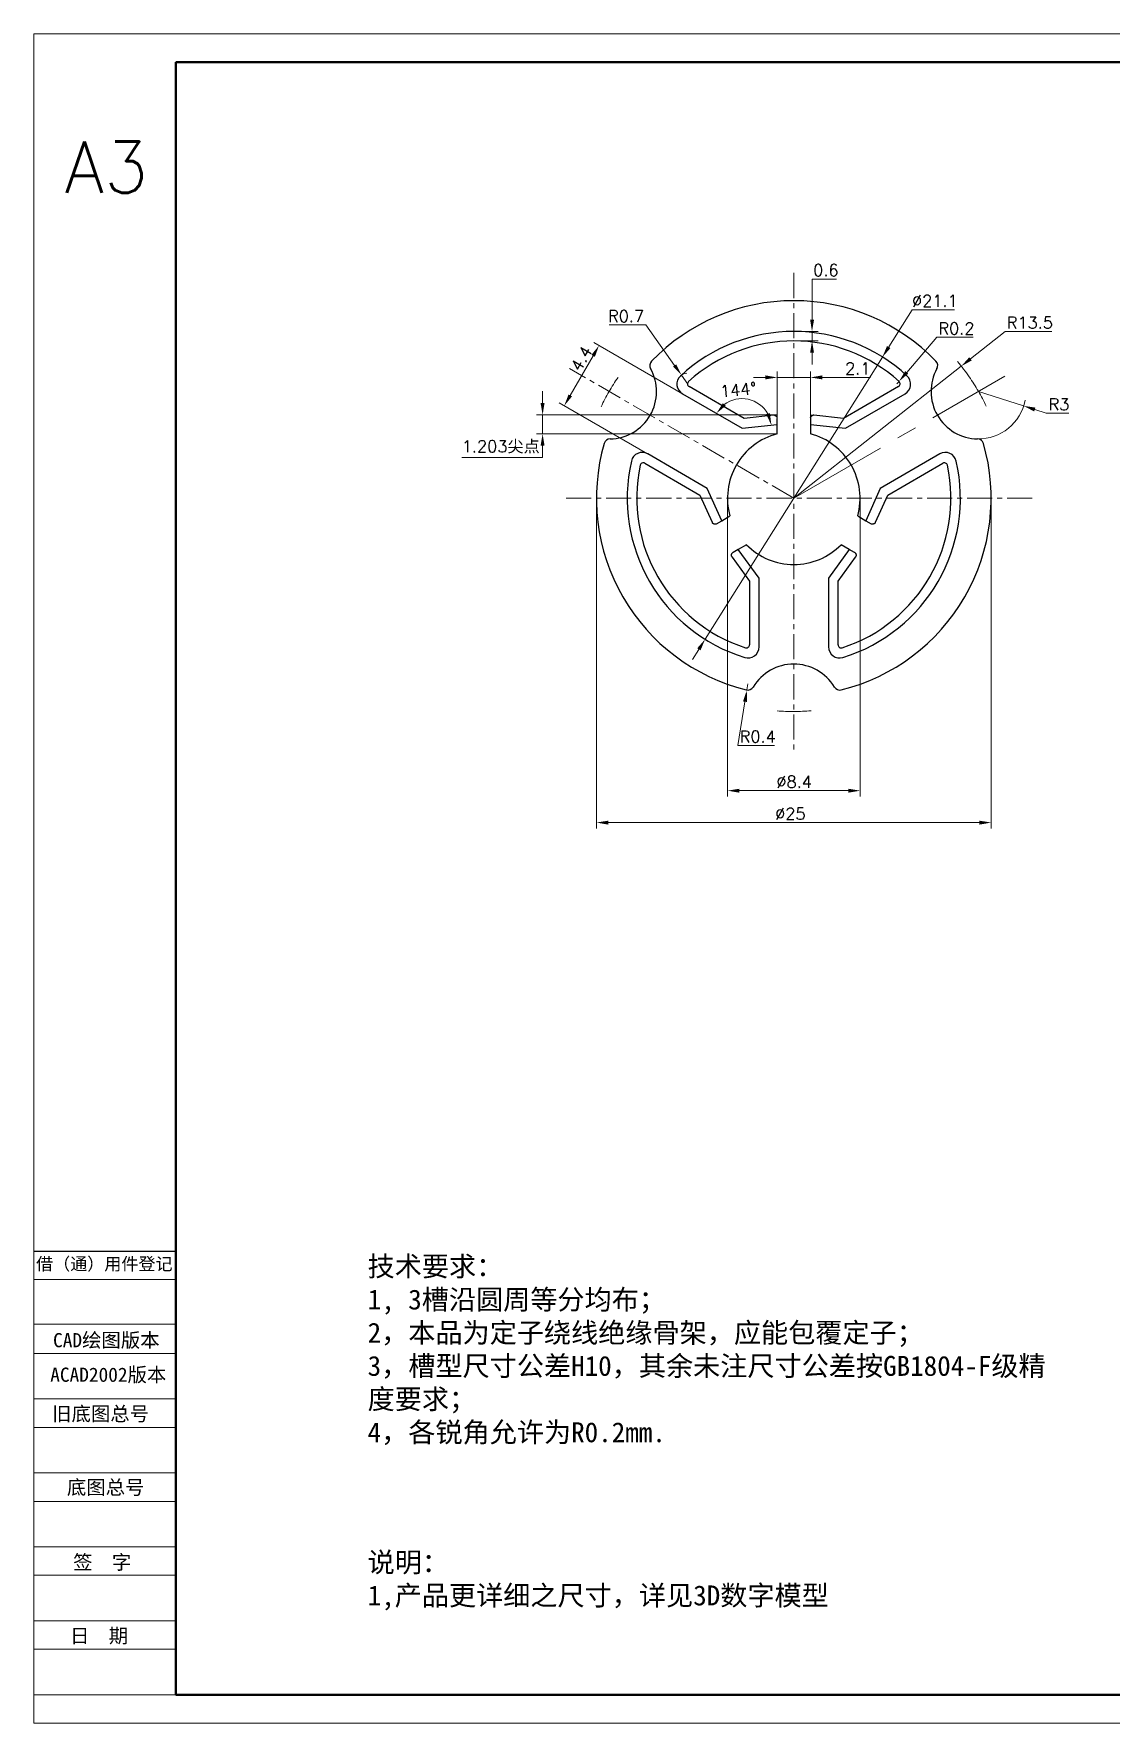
# Model space of a CAD drawing. Header units: millimetres. Extents: x 2881 to 4175, y 614 to 1739.
# Drawn here: x 3297.3 to 3365.5, y 1081.8 to 1188.7 of the extents above; entities that cross this region are included whole.
import ezdxf

# ---------------------------------------------------------------- set-up
doc = ezdxf.new("R2010")
doc.units = ezdxf.units.MM
doc.linetypes.add('CENTER', pattern=[50.8, 31.75, -6.35, 6.35, -6.35])
doc.linetypes.add('DIVIDE', pattern=[31.75, 12.7, -6.35, 0, -6.35, 0, -6.35])
for name, color, linetype, lineweight in [('中心线', 1, 'CENTER', 9), ('双点划线', 5, 'DIVIDE', 9), ('实线', 7, 'Continuous', 25), ('尺寸标注', 2, 'Continuous', 9), ('引导线', 6, 'Continuous', 9), ('文本', 3, 'Continuous', 15), ('粗实线', 9, 'Continuous', 50)]:
    doc.layers.add(name, color=color, linetype=linetype, lineweight=lineweight)
doc.styles.add('st', font='txt.shx')
doc.styles.get("Standard").update_dxf_attribs({"font": 'simfang.ttf'})
doc.dimstyles.new('st0.3', dxfattribs={"dimscale": 0.3, "dimtxt": 2.5, "dimasz": 2.5, "dimexe": 1.25, "dimexo": 0, "dimtad": 1, "dimtoh": 1, "dimdec": 3, "dimdsep": 46, "dimtxsty": 'st', "dimcen": 0, "dimclrd": 256, "dimclre": 256, "dimclrt": 256, "dimadec": 4, "dimazin": 2, "dimtfac": 1, "dimtdec": 3, "dimtmove": 0, "dimatfit": 1, "dimfxl": 1, "dimlwd": -1, "dimlwe": -1, "dimarcsym": 0})

# ---------------------------------------------------------------- blocks, each defined once
blk = doc.blocks.new('*D61')
at = {"layer": 'Defpoints', "color": 0, "ltscale": 0.2, "transparency": 16777216}
for p in [(3332.94, 1159.28), (3357.94, 1159.28), (3357.94, 1138.75)]:
    blk.add_point(p, dxfattribs=at)
at = {"layer": '尺寸标注', "ltscale": 0.2, "transparency": 16777216}
for p, q in [((3332.94, 1159.28), (3332.94, 1138.37)), ((3357.94, 1159.28), (3357.94, 1138.37)), ((3333.69, 1138.75), (3357.19, 1138.75))]:
    blk.add_line(p, q, dxfattribs=at)
for points in [[(3333.69, 1138.87), (3333.69, 1138.62), (3332.94, 1138.75)], [(3357.19, 1138.87), (3357.19, 1138.62), (3357.94, 1138.75)]]:
    blk.add_solid(points, dxfattribs=at)
at = {"layer": '尺寸标注', "ltscale": 0.2, "transparency": 16777216, "insert": (3345.22, 1139.31), "char_height": 0.75, "attachment_point": 5, "style": 'st'}
blk.add_mtext('%%c25', dxfattribs=at)
blk = doc.blocks.new('*U62')
at = {"layer": '中心线', "ltscale": 0.2}
blk.add_arc((11.66, -6.71), 13.5, 145.5351, 154.6359, dxfattribs=at)
blk = doc.blocks.new('*U63')
at = {"layer": '尺寸标注', "color": 0, "linetype": 'ByBlock', "lineweight": -2, "transparency": 16777216}
blk.add_blockref('*U62', (3317.75, 1231.69), dxfattribs=at)
for p, rotation in [((3341.06, 1231.72), 240), ((3329.43, 1211.52), 120)]:
    blk.add_blockref('*U62', p, dxfattribs=dict(at, rotation=rotation))
blk = doc.blocks.new('*D64')
at = {"layer": 'Defpoints', "color": 0, "ltscale": 0.2, "transparency": 16777216}
for p in [(3341.24, 1159.28), (3349.64, 1159.28), (3349.64, 1140.77)]:
    blk.add_point(p, dxfattribs=at)
at = {"layer": '尺寸标注', "ltscale": 0.2, "transparency": 16777216}
for p, q in [((3341.24, 1159.28), (3341.24, 1140.39)), ((3349.64, 1159.28), (3349.64, 1140.39)), ((3341.99, 1140.77), (3348.89, 1140.77))]:
    blk.add_line(p, q, dxfattribs=at)
for points in [[(3341.99, 1140.89), (3341.99, 1140.64), (3341.24, 1140.77)], [(3348.89, 1140.89), (3348.89, 1140.64), (3349.64, 1140.77)]]:
    blk.add_solid(points, dxfattribs=at)
at = {"layer": '尺寸标注', "ltscale": 0.2, "transparency": 16777216, "insert": (3345.46, 1141.33), "char_height": 0.75, "attachment_point": 5, "style": 'st'}
blk.add_mtext('%%c8.4', dxfattribs=at)
blk = doc.blocks.new('*D65')
at = {"layer": 'Defpoints', "color": 0, "ltscale": 0.2, "transparency": 16777216}
for p in [(3356.04, 1167.63), (3345.44, 1159.28)]:
    blk.add_point(p, dxfattribs=at)
at = {"layer": '尺寸标注', "ltscale": 0.2, "transparency": 16777216}
for p, q in [((3356.63, 1168.1), (3358.83, 1169.83)), ((3358.83, 1169.83), (3361.77, 1169.83)), ((3345.44, 1159.28), (3356.04, 1167.63))]:
    blk.add_line(p, q, dxfattribs=at)
blk.add_arc((3345.44, 1159.28), 13.5, 34.6359, 39.825, dxfattribs=at)
blk.add_solid([(3356.55, 1168.2), (3356.71, 1168), (3356.04, 1167.63)], dxfattribs=at)
at = {"layer": '尺寸标注', "ltscale": 0.2, "transparency": 16777216, "insert": (3360.39, 1170.39), "char_height": 0.75, "attachment_point": 5, "style": 'st'}
blk.add_mtext('R13.5', dxfattribs=at)
blk = doc.blocks.new('*D66')
at = {"layer": 'Defpoints', "color": 0, "ltscale": 0.2, "transparency": 16777216}
for p in [(3357.13, 1166.03), (3359.99, 1165.12)]:
    blk.add_point(p, dxfattribs=at)
at = {"layer": '尺寸标注', "ltscale": 0.2, "transparency": 16777216}
for p, q in [((3357.13, 1166.03), (3359.99, 1165.12)), ((3360.7, 1164.89), (3361.41, 1164.66)), ((3361.41, 1164.66), (3362.85, 1164.66))]:
    blk.add_line(p, q, dxfattribs=at)
blk.add_arc((3357.13, 1166.03), 3, 268.9129, 349.4527, dxfattribs=at)
blk.add_solid([(3360.74, 1165.01), (3360.66, 1164.77), (3359.99, 1165.12)], dxfattribs=at)
at = {"layer": '尺寸标注', "ltscale": 0.2, "transparency": 16777216, "insert": (3362.23, 1165.22), "char_height": 0.75, "attachment_point": 5, "style": 'st'}
blk.add_mtext('R3', dxfattribs=at)
blk = doc.blocks.new('*D67')
at = {"layer": 'Defpoints', "color": 0, "ltscale": 0.2, "transparency": 16777216}
for p in [(3333.1, 1168.94), (3338.38, 1165.89), (3336.18, 1162.08)]:
    blk.add_point(p, dxfattribs=at)
at = {"layer": '尺寸标注', "ltscale": 0.2, "transparency": 16777216}
for p, q in [((3338.38, 1165.89), (3332.78, 1169.13)), ((3331.28, 1165.78), (3332.73, 1168.29)), ((3336.18, 1162.08), (3330.58, 1165.32))]:
    blk.add_line(p, q, dxfattribs=at)
for points in [[(3332.62, 1168.35), (3332.84, 1168.23), (3333.1, 1168.94)], [(3331.17, 1165.84), (3331.39, 1165.72), (3330.9, 1165.13)]]:
    blk.add_solid(points, dxfattribs=at)
at = {"layer": '尺寸标注', "ltscale": 0.2, "transparency": 16777216, "insert": (3331.98, 1168.12), "char_height": 0.75, "attachment_point": 5, "rotation": 60, "style": 'st'}
blk.add_mtext('4.4', dxfattribs=at)
blk = doc.blocks.new('*D68')
at = {"layer": 'Defpoints', "color": 0, "ltscale": 0.2, "transparency": 16777216}
for p in [(3351.05, 1168.21), (3339.82, 1150.35)]:
    blk.add_point(p, dxfattribs=at)
at = {"layer": '尺寸标注', "ltscale": 0.2, "transparency": 16777216}
for p, q in [((3351.45, 1168.85), (3352.93, 1171.21)), ((3352.93, 1171.21), (3355.62, 1171.21)), ((3339.82, 1150.35), (3351.05, 1168.21)), ((3339.42, 1149.71), (3339.03, 1149.08))]:
    blk.add_line(p, q, dxfattribs=at)
for points in [[(3351.34, 1168.91), (3351.56, 1168.78), (3351.05, 1168.21)], [(3339.32, 1149.78), (3339.53, 1149.65), (3339.82, 1150.35)]]:
    blk.add_solid(points, dxfattribs=at)
at = {"layer": '尺寸标注', "ltscale": 0.2, "transparency": 16777216, "insert": (3354.37, 1171.77), "char_height": 0.75, "attachment_point": 5, "style": 'st'}
blk.add_mtext('∅21.1', dxfattribs=at)
blk = doc.blocks.new('*D69')
at = {"layer": 'Defpoints', "color": 0, "ltscale": 0.2, "transparency": 16777216}
for p in [(3345.44, 1169.83), (3346.59, 1169.83), (3345.44, 1169.23)]:
    blk.add_point(p, dxfattribs=at)
at = {"layer": '尺寸标注', "ltscale": 0.2, "transparency": 16777216}
for p, q in [((3346.59, 1170.58), (3346.59, 1173.15)), ((3346.59, 1173.15), (3348.15, 1173.15)), ((3345.44, 1169.83), (3346.97, 1169.83)), ((3346.59, 1169.23), (3346.59, 1169.83)), ((3345.44, 1169.23), (3346.97, 1169.23)), ((3346.59, 1168.48), (3346.59, 1167.73))]:
    blk.add_line(p, q, dxfattribs=at)
for points in [[(3346.47, 1170.58), (3346.72, 1170.58), (3346.59, 1169.83)], [(3346.47, 1168.48), (3346.72, 1168.48), (3346.59, 1169.23)]]:
    blk.add_solid(points, dxfattribs=at)
at = {"layer": '尺寸标注', "ltscale": 0.2, "transparency": 16777216, "insert": (3347.47, 1173.71), "char_height": 0.75, "attachment_point": 5, "style": 'st'}
blk.add_mtext('0.6', dxfattribs=at)
blk = doc.blocks.new('*D70')
at = {"layer": 'Defpoints', "color": 0, "ltscale": 0.2, "transparency": 16777216}
for p in [(3346.49, 1166.92), (3344.39, 1164.55), (3346.49, 1164.55)]:
    blk.add_point(p, dxfattribs=at)
at = {"layer": '尺寸标注', "ltscale": 0.2, "transparency": 16777216}
for p, q in [((3343.64, 1166.92), (3342.89, 1166.92)), ((3344.39, 1164.55), (3344.39, 1167.3)), ((3344.39, 1166.92), (3346.49, 1166.92)), ((3346.49, 1164.55), (3346.49, 1167.3)), ((3347.24, 1166.92), (3350.3, 1166.92))]:
    blk.add_line(p, q, dxfattribs=at)
for points in [[(3343.64, 1167.05), (3343.64, 1166.8), (3344.39, 1166.92)], [(3347.24, 1167.05), (3347.24, 1166.8), (3346.49, 1166.92)]]:
    blk.add_solid(points, dxfattribs=at)
at = {"layer": '尺寸标注', "ltscale": 0.2, "transparency": 16777216, "insert": (3349.49, 1167.49), "char_height": 0.75, "attachment_point": 5, "style": 'st'}
blk.add_mtext('2.1', dxfattribs=at)
blk = doc.blocks.new('*D71')
at = {"layer": 'Defpoints', "color": 0, "ltscale": 0.2, "transparency": 16777216}
for p in [(3338.38, 1165.89), (3343.26, 1165.23), (3342.16, 1163.71), (3342.16, 1163.71), (3344.39, 1163.95)]:
    blk.add_point(p, dxfattribs=at)
at = {"layer": '尺寸标注', "ltscale": 0.2, "transparency": 16777216}
blk.add_arc((3342.16, 1163.71), 1.87, 29.0801, 126.9199, dxfattribs=at)
for points in [[(3341.13, 1165.13), (3340.94, 1165.29), (3340.54, 1164.65)], [(3343.92, 1164.66), (3343.68, 1164.59), (3344.02, 1163.91)]]:
    blk.add_solid(points, dxfattribs=at)
at = {"layer": '尺寸标注', "ltscale": 0.2, "transparency": 16777216, "insert": (3341.92, 1166.14), "char_height": 0.75, "attachment_point": 5, "rotation": 5.5897, "style": 'st'}
blk.add_mtext('144°', dxfattribs=at)
blk = doc.blocks.new('*D72')
at = {"layer": 'Defpoints', "color": 0, "ltscale": 0.2, "transparency": 16777216}
for p in [(3329.53, 1164.55), (3344.39, 1164.55), (3344.39, 1163.35)]:
    blk.add_point(p, dxfattribs=at)
at = {"layer": '尺寸标注', "ltscale": 0.2, "transparency": 16777216}
for p, q in [((3329.53, 1165.3), (3329.53, 1166.05)), ((3344.39, 1164.55), (3329.15, 1164.55)), ((3329.53, 1164.55), (3329.53, 1163.35)), ((3344.39, 1163.35), (3329.15, 1163.35)), ((3329.53, 1162.6), (3329.53, 1161.85)), ((3329.53, 1161.85), (3324.42, 1161.85))]:
    blk.add_line(p, q, dxfattribs=at)
for points in [[(3329.4, 1165.3), (3329.65, 1165.3), (3329.53, 1164.55)], [(3329.4, 1162.6), (3329.65, 1162.6), (3329.53, 1163.35)]]:
    blk.add_solid(points, dxfattribs=at)
at = {"layer": '尺寸标注', "ltscale": 0.2, "transparency": 16777216, "insert": (3326.88, 1162.52), "char_height": 0.75, "attachment_point": 5, "style": 'st'}
blk.add_mtext('1.203尖点', dxfattribs=at)
blk = doc.blocks.new('*D73')
at = {"layer": 'Defpoints', "color": 0, "ltscale": 0.2, "transparency": 16777216}
for p in [(3338.33, 1167.07), (3338.73, 1166.5)]:
    blk.add_point(p, dxfattribs=at)
at = {"layer": '尺寸标注', "ltscale": 0.2, "transparency": 16777216}
for p, q in [((3336.07, 1170.24), (3333.75, 1170.24)), ((3337.89, 1167.68), (3336.07, 1170.24)), ((3338.73, 1166.5), (3338.33, 1167.07))]:
    blk.add_line(p, q, dxfattribs=at)
blk.add_arc((3338.73, 1166.5), 0.7, 94.8036, 132.8775, dxfattribs=at)
blk.add_solid([(3337.99, 1167.75), (3337.79, 1167.61), (3338.33, 1167.07)], dxfattribs=at)
at = {"layer": '尺寸标注', "ltscale": 0.2, "transparency": 16777216, "insert": (3334.82, 1170.8), "char_height": 0.75, "attachment_point": 5, "style": 'st'}
blk.add_mtext('R0.7', dxfattribs=at)
blk = doc.blocks.new('*D74')
at = {"layer": 'Defpoints', "color": 0, "ltscale": 0.2, "transparency": 16777216}
for p in [(3351.97, 1166.52), (3352.1, 1166.67)]:
    blk.add_point(p, dxfattribs=at)
at = {"layer": '尺寸标注', "ltscale": 0.2, "transparency": 16777216}
for p, q in [((3352.59, 1167.24), (3354.49, 1169.46)), ((3354.49, 1169.46), (3356.8, 1169.46)), ((3351.97, 1166.52), (3352.1, 1166.67))]:
    blk.add_line(p, q, dxfattribs=at)
blk.add_arc((3351.97, 1166.52), 0.2, 47.9202, 49.43, dxfattribs=at)
blk.add_solid([(3352.49, 1167.32), (3352.68, 1167.16), (3352.1, 1166.67)], dxfattribs=at)
at = {"layer": '尺寸标注', "ltscale": 0.2, "transparency": 16777216, "insert": (3355.74, 1170.02), "char_height": 0.75, "attachment_point": 5, "style": 'st'}
blk.add_mtext('R0.2', dxfattribs=at)
blk = doc.blocks.new('*D75')
at = {"layer": 'Defpoints', "color": 0, "ltscale": 0.2, "transparency": 16777216}
for p in [(3342.53, 1147.54), (3342.46, 1147.14)]:
    blk.add_point(p, dxfattribs=at)
at = {"layer": '尺寸标注', "ltscale": 0.2, "transparency": 16777216}
for p, q in [((3342.53, 1147.54), (3342.46, 1147.14)), ((3342.34, 1146.4), (3341.9, 1143.63)), ((3341.9, 1143.63), (3344.22, 1143.63))]:
    blk.add_line(p, q, dxfattribs=at)
blk.add_solid([(3342.22, 1146.42), (3342.47, 1146.38), (3342.46, 1147.14)], dxfattribs=at)
at = {"layer": '尺寸标注', "ltscale": 0.2, "transparency": 16777216, "insert": (3343.15, 1144.19), "char_height": 0.75, "attachment_point": 5, "style": 'st'}
blk.add_mtext('R0.4', dxfattribs=at)

msp = doc.modelspace()

# ---------------------------------------------------------------- linework, layer by layer
at = {"layer": '中心线', "ltscale": 0.05}
for p, q in [((3345.4368, 1173.5321), (3345.4368, 1143.1655)), ((3345.4368, 1159.2798), (3331.237, 1167.478)), ((3331.0158, 1159.2798), (3360.7398, 1159.2798))]:
    msp.add_line(p, q, dxfattribs=at)
at = {"layer": '中心线', "ltscale": 0.2}
msp.add_line((3345.4368, 1159.2798), (3358.7953, 1166.9924), dxfattribs=at)
at = {"layer": '双点划线', "ltscale": 0.2}
for p, q in [((3344.1659, 1164.5265), (3344.3868, 1164.5497)), ((3344.3868, 1164.3276), (3344.3868, 1164.5497)), ((3346.7077, 1164.5265), (3346.4868, 1164.5497)), ((3346.4868, 1164.3276), (3346.4868, 1164.5497))]:
    msp.add_line(p, q, dxfattribs=at)
at = {"layer": '双点划线'}
msp.add_arc((3344.1868, 1164.3276), 0.2, 0, 14.132533, dxfattribs=at)
at = {"layer": '实线'}
for p, q in [((3338.3845, 1165.8918), (3342.1594, 1163.7123)), ((3342.2906, 1164.3294), (3338.8027, 1166.3432)), ((3352.0709, 1166.3432), (3348.583, 1164.3294)), ((3348.7142, 1163.7123), (3352.4891, 1165.8918)), ((3344.1659, 1164.5265), (3342.2906, 1164.3294)), ((3348.583, 1164.3294), (3346.7077, 1164.5265)), ((3342.1594, 1163.7123), (3344.3868, 1163.9464)), ((3344.3868, 1163.9464), (3344.3868, 1164.3276)), ((3344.3868, 1163.3464), (3344.3868, 1163.9464)), ((3346.4868, 1164.3276), (3346.4868, 1163.9464)), ((3346.4868, 1163.9464), (3348.7142, 1163.7123)), ((3346.4868, 1163.9464), (3346.4868, 1163.3464)), ((3336.0027, 1161.4934), (3339.4906, 1159.4797)), ((3339.9594, 1159.9018), (3336.1845, 1162.0813)), ((3354.6891, 1162.0813), (3350.9142, 1159.9018)), ((3351.383, 1159.4797), (3354.8709, 1161.4934)), ((3339.4906, 1159.4797), (3340.2575, 1157.7571)), ((3340.8704, 1157.8558), (3339.9594, 1159.9018)), ((3350.9142, 1159.9018), (3350.0032, 1157.8558)), ((3350.616, 1157.7571), (3351.383, 1159.4797)), ((3340.8704, 1157.8558), (3341.39, 1158.1558)), ((3349.4836, 1158.1558), (3350.0032, 1157.8558)), ((3340.5403, 1157.6652), (3340.8704, 1157.8558)), ((3350.0032, 1157.8558), (3350.3333, 1157.6652)), ((3341.9204, 1156.0372), (3341.5903, 1155.8466)), ((3342.44, 1156.3372), (3341.9204, 1156.0372)), ((3343.2368, 1154.2253), (3341.9204, 1156.0372)), ((3348.9532, 1156.0372), (3347.6368, 1154.2253)), ((3348.9532, 1156.0372), (3348.4336, 1156.3372)), ((3349.2833, 1155.8466), (3348.9532, 1156.0372)), ((3341.5285, 1155.5558), (3342.6368, 1154.0303)), ((3348.2368, 1154.0303), (3349.3451, 1155.5558)), ((3342.6368, 1154.0303), (3342.6368, 1150.0028)), ((3343.2368, 1149.8664), (3343.2368, 1154.2253)), ((3347.6368, 1154.2253), (3347.6368, 1149.8664)), ((3348.2368, 1150.0028), (3348.2368, 1154.0303)), ((3297.3031, 1111.6301), (3306.3031, 1111.6301)), ((3306.3031, 1083.5501), (3306.3031, 1103.7101)), ((3306.3031, 1103.7101), (3306.3031, 1083.5501))]:
    msp.add_line(p, q, dxfattribs=at)
for centre, radius, start, end in [((3345.4368, 1159.2798), 12.5, 43.924125, 136.075875), ((3345.4368, 1159.2798), 10.55, 47.122536, 132.877464), ((3345.4368, 1159.2798), 9.95, 47.920213, 132.079787), ((3336.7217, 1167.6736), 0.4, 136.075875, 208.912944), ((3354.1519, 1167.6736), 0.4, 331.087056, 43.924125), ((3333.7455, 1166.0298), 3, 271.087056, 28.912944), ((3338.7345, 1166.498), 0.7, 132.877464, 240), ((3338.9027, 1166.5164), 0.2, 132.079787, 240), ((3351.9709, 1166.5164), 0.2, 300, 47.920213), ((3352.1391, 1166.498), 0.7, 300, 47.122536), ((3357.1281, 1166.0298), 3, 151.087056, 268.912944), ((3344.1868, 1164.3276), 0.2, 81.867467, 96), ((3346.6868, 1164.3276), 0.2, 165.867467, 180), ((3346.6868, 1164.3276), 0.2, 84, 98.132533), ((3345.4368, 1159.2798), 4.2, 104.477512, 195.522488), ((3345.4368, 1159.2798), 4.2, 344.477512, 75.522488), ((3345.4368, 1159.2798), 12.5, 163.924125, 256.075875), ((3333.81, 1162.6304), 0.4, 91.087056, 163.924125), ((3345.4368, 1159.2798), 12.5, 283.924125, 16.075875), ((3357.0636, 1162.6304), 0.4, 16.075875, 88.912944), ((3345.4368, 1159.2798), 10.55, 167.122536, 252.877464), ((3335.8345, 1161.475), 0.7, 60, 167.122536), ((3345.4368, 1159.2798), 9.95, 167.920213, 252.079787), ((3335.9027, 1161.3202), 0.2, 60, 167.920213), ((3345.4368, 1159.2798), 9.95, 287.920213, 12.079787), ((3345.4368, 1159.2798), 10.55, 287.122536, 12.877464), ((3355.0391, 1161.475), 0.7, 12.877464, 120), ((3354.9709, 1161.3202), 0.2, 12.079787, 120), ((3340.4403, 1157.8384), 0.2, 204, 218.132533), ((3340.4403, 1157.8384), 0.2, 285.867467, 300), ((3350.4333, 1157.8384), 0.2, 240, 254.132533), ((3350.4333, 1157.8384), 0.2, 321.867467, 336), ((3341.6903, 1155.6734), 0.2, 120, 134.132533), ((3345.4368, 1159.2798), 4.2, 224.477512, 315.522488), ((3349.1833, 1155.6734), 0.2, 45.867467, 60), ((3341.6903, 1155.6734), 0.2, 201.867467, 216), ((3349.1833, 1155.6734), 0.2, 324, 338.132533), ((3342.5368, 1149.8664), 0.7, 252.877464, 0), ((3342.4368, 1150.0028), 0.2, 252.079787, 360), ((3348.3368, 1149.8664), 0.7, 180, 287.122536), ((3348.4368, 1150.0028), 0.2, 180, 287.920213), ((3345.4368, 1145.7798), 3, 31.087056, 148.912944), ((3342.5251, 1147.5354), 0.4, 256.075875, 328.912944), ((3348.3485, 1147.5354), 0.4, 211.087056, 283.924125)]:
    msp.add_arc(centre, radius, start, end, dxfattribs=at)
for points in [[(3344.2151, 1164.5256), (3344.2225, 1164.5246), (3344.2314, 1164.5231), (3344.2509, 1164.5172), (3344.2584, 1164.5147), (3344.2736, 1164.5079), (3344.2793, 1164.5051), (3344.2906, 1164.4986), (3344.2948, 1164.4961), (3344.3057, 1164.4885), (3344.3142, 1164.4823), (3344.333, 1164.4647), (3344.3374, 1164.4593), (3344.3449, 1164.4502), (3344.3477, 1164.4465), (3344.3547, 1164.4366), (3344.3578, 1164.4315), (3344.3658, 1164.4176), (3344.3689, 1164.4105), (3344.3766, 1164.3922), (3344.3789, 1164.3836), (3344.3807, 1164.3765)], [(3346.4928, 1164.3765), (3346.4947, 1164.3837), (3346.4971, 1164.3924), (3346.505, 1164.4112), (3346.5082, 1164.4184), (3346.5166, 1164.4328), (3346.5199, 1164.4382), (3346.5276, 1164.4487), (3346.5305, 1164.4526), (3346.5392, 1164.4627), (3346.5463, 1164.4705), (3346.5657, 1164.4873), (3346.5716, 1164.4912), (3346.5814, 1164.4977), (3346.5853, 1164.5), (3346.5959, 1164.506), (3346.6014, 1164.5085), (3346.6161, 1164.515), (3346.6234, 1164.5174), (3346.6425, 1164.5231), (3346.6512, 1164.5246), (3346.6585, 1164.5256)], [(3340.4949, 1157.6461), (3340.4878, 1157.644), (3340.479, 1157.6418), (3340.4588, 1157.6392), (3340.451, 1157.6384), (3340.4343, 1157.6384), (3340.4279, 1157.6386), (3340.415, 1157.64), (3340.4101, 1157.6406), (3340.3971, 1157.643), (3340.3867, 1157.6453), (3340.3625, 1157.6537), (3340.3562, 1157.6569), (3340.3457, 1157.6621), (3340.3417, 1157.6644), (3340.3312, 1157.6706), (3340.3263, 1157.674), (3340.3133, 1157.6835), (3340.3076, 1157.6886), (3340.2931, 1157.7023), (3340.2875, 1157.7091), (3340.2829, 1157.7149)], [(3350.5906, 1157.7149), (3350.586, 1157.7091), (3350.5803, 1157.7021), (3350.5654, 1157.6881), (3350.5596, 1157.6829), (3350.546, 1157.6731), (3350.5408, 1157.6695), (3350.5295, 1157.663), (3350.5252, 1157.6607), (3350.5132, 1157.655), (3350.5036, 1157.6507), (3350.479, 1157.6433), (3350.4721, 1157.6421), (3350.4604, 1157.6402), (3350.4559, 1157.6397), (3350.4438, 1157.6385), (3350.4378, 1157.6384), (3350.4217, 1157.6385), (3350.4141, 1157.6392), (3350.3943, 1157.6418), (3350.3857, 1157.644), (3350.3786, 1157.6461)], [(3341.5046, 1155.5989), (3341.5019, 1155.6058), (3341.4987, 1155.6142), (3341.494, 1155.6341), (3341.4924, 1155.6418), (3341.4907, 1155.6584), (3341.4903, 1155.6647), (3341.4903, 1155.6778), (3341.4904, 1155.6827), (3341.4914, 1155.6959), (3341.4926, 1155.7064), (3341.4984, 1155.7314), (3341.5009, 1155.738), (3341.505, 1155.749), (3341.5068, 1155.7532), (3341.5119, 1155.7642), (3341.5148, 1155.7695), (3341.5229, 1155.7834), (3341.5274, 1155.7896), (3341.5395, 1155.8054), (3341.5457, 1155.8118), (3341.551, 1155.8169)], [(3349.3226, 1155.8169), (3349.328, 1155.8117), (3349.3343, 1155.8053), (3349.3466, 1155.789), (3349.3512, 1155.7826), (3349.3595, 1155.7682), (3349.3625, 1155.7626), (3349.3678, 1155.7507), (3349.3697, 1155.7462), (3349.3741, 1155.7336), (3349.3773, 1155.7236), (3349.3822, 1155.6984), (3349.3826, 1155.6914), (3349.3833, 1155.6796), (3349.3834, 1155.675), (3349.3832, 1155.6629), (3349.3827, 1155.6569), (3349.381, 1155.6409), (3349.3794, 1155.6334), (3349.3748, 1155.614), (3349.3717, 1155.6057), (3349.3689, 1155.5989)]]:
    msp.add_open_spline(points, degree=3, knots=[0, 0, 0, 0, 0.25, 0.25, 0.375, 0.375, 0.4375, 0.4375, 0.46875, 0.46875, 0.5, 0.5, 0.53125, 0.53125, 0.5625, 0.5625, 0.625, 0.625, 0.75, 0.75, 1, 1, 1, 1], dxfattribs=at)
at = {"layer": '引导线'}
for p, q in [((3297.3031, 1188.6701), (3448.5031, 1188.6701)), ((3297.3031, 1081.7501), (3297.3031, 1188.6701)), ((3306.3031, 1109.8301), (3297.3031, 1109.8301)), ((3306.3031, 1107.0079), (3297.3031, 1107.0079)), ((3306.3031, 1105.1501), (3297.3031, 1105.1501)), ((3306.3031, 1102.2701), (3297.3031, 1102.2701)), ((3306.3031, 1100.4701), (3297.3031, 1100.4701)), ((3306.3031, 1097.5901), (3297.3031, 1097.5901)), ((3306.3031, 1095.7901), (3297.3031, 1095.7901)), ((3306.3031, 1092.9101), (3297.3031, 1092.9101)), ((3306.3031, 1091.1101), (3297.3031, 1091.1101)), ((3306.3031, 1088.2301), (3297.3031, 1088.2301)), ((3306.3031, 1086.4301), (3297.3031, 1086.4301)), ((3306.3031, 1083.5501), (3297.3031, 1083.5501)), ((3297.3031, 1081.7501), (3448.5031, 1081.7501))]:
    msp.add_line(p, q, dxfattribs=at)
at = {"layer": '粗实线'}
for p, q in [((3306.3031, 1083.5501), (3306.3031, 1186.8701)), ((3306.3031, 1186.8701), (3446.7031, 1186.8701)), ((3306.3031, 1083.5501), (3446.7031, 1083.5501))]:
    msp.add_line(p, q, dxfattribs=at)

# ---------------------------------------------------------------- block references
at = {"layer": '尺寸标注'}
msp.add_blockref('*U63', (16.0244, -65.6943), dxfattribs=at)

# ---------------------------------------------------------------- texts
at = {"layer": '实线', "ltscale": 0.2, "insert": (3299.2621, 1181.8501), "char_height": 3.24, "width": 9, "attachment_point": 1, "style": 'st'}
msp.add_mtext('A3', dxfattribs=at)
at = {"layer": '文本', "ltscale": 0.2, "attachment_point": 5}
for s, insert, char_height, width in [('借（通）用件登记', (3301.7716, 1110.7682), 0.792, 18.406296), ('CAD绘图版本', (3301.8995, 1105.9402), 0.9, 27.286927), ('ACAD2002版本', (3302.0228, 1103.7546), 0.9, 21.063427), ('旧底图总号', (3301.5358, 1101.2836), 0.9, 23.827834), ('底图总号', (3301.8574, 1096.628), 0.9, 5.224176), ('签  字', (3301.6376, 1091.8902), 0.9, 5.224176), ('日  期', (3301.4366, 1087.2326), 0.9, 5.224176)]:
    msp.add_mtext(s, dxfattribs=dict(at, insert=insert, char_height=char_height, width=width))
at = {"layer": '文本', "char_height": 1.26, "width": 42.985456, "attachment_point": 4}
for s, insert in [('技术要求：\\P1, 3槽沿圆周等分均布；\\P2，本品为定子绕线绝缘骨架，应能包覆定子；\\P3，槽型尺寸公差H10，其余未注尺寸公差按GB1804-F级精度要求；\\P4，各锐角允许为R0.2mm.\\P   ', (3318.4455, 1104.2728)), ('说明：\\P1,产品更详细之尺寸，详见3D数字模型\\P   ', (3318.4455, 1089.6756))]:
    msp.add_mtext(s, dxfattribs=dict(at, insert=insert))

# ---------------------------------------------------------------- dimensions: what is measured, and where the dimension line sits
at = {"layer": '尺寸标注', "ltscale": 0.2}
for base, p1, p2, angle, picture, middle, dimtype in [((3346.5904, 1169.8298), (3345.4368, 1169.2298), (3345.4368, 1169.8298), 90, '*D69', (3347.4654, 1173.1457), 160), ((3333.1046, 1168.9401), (3336.1845, 1162.0813), (3338.3845, 1165.8918), 60, '*D67', (3332.4715, 1167.8435), 161)]:
    dim = msp.add_linear_dim(base=base, p1=p1, p2=p2, angle=angle, dimstyle='st0.3', dxfattribs=at)
    dim.commit()
    dim.dimension.update_dxf_attribs({"geometry": picture, "text_midpoint": middle, "dimtype": dimtype})
dim = msp.add_diameter_dim_2p(p1=(3339.8232, 1150.3473), p2=(3351.0504, 1168.2123), dimstyle='st0.3', dxfattribs=at)
dim.commit()
dim.dimension.update_dxf_attribs({"geometry": '*D68', "text_midpoint": (3354.3707, 1171.2083), "dimtype": 163})
for center, mpoint, picture, middle in [((3338.7345, 1166.498), (3338.3281, 1167.0679), '*D73', (3334.8161, 1170.2393)), ((3345.4368, 1159.2798), (3356.041, 1167.6345), '*D65', (3360.3911, 1169.8308)), ((3351.9709, 1166.5164), (3352.101, 1166.6683), '*D74', (3355.7404, 1169.459)), ((3357.1281, 1166.0298), (3359.986, 1165.1172), '*D66', (3362.2274, 1164.661)), ((3342.5251, 1147.5354), (3342.4622, 1147.1403), '*D75', (3343.1537, 1143.6302))]:
    dim = msp.add_radius_dim(center=center, mpoint=mpoint, dimstyle='st0.3', dxfattribs=at)
    dim.commit()
    dim.dimension.update_dxf_attribs({"geometry": picture, "text_midpoint": middle, "dimtype": 164})
dim = msp.add_linear_dim(base=(3346.4868, 1166.9235), p1=(3344.3868, 1164.5497), p2=(3346.4868, 1164.5497), dimstyle='st0.3', dxfattribs=at)
dim.commit()
dim.dimension.update_dxf_attribs({"geometry": '*D70', "text_midpoint": (3349.4883, 1166.9235), "dimtype": 160})
dim = msp.add_angular_dim_2l(base=(3343.26124, 1165.228841), line1=((3342.159433, 1163.712333), (3344.386795, 1163.946438)), line2=((3338.384533, 1165.891772), (3342.159433, 1163.712333)), dimstyle='st0.3', dxfattribs=at)
dim.commit()
dim.dimension.update_dxf_attribs({"geometry": '*D71', "text_midpoint": (3341.976848, 1165.577926), "dimtype": 162})
dim = msp.add_linear_dim(base=(3329.5286, 1164.5497), p1=(3344.3868, 1163.3464), p2=(3344.3868, 1164.5497), angle=90, text='<>尖点', dimstyle='st0.3', dxfattribs=at)
dim.commit()
dim.dimension.update_dxf_attribs({"geometry": '*D72', "text_midpoint": (3326.8791, 1161.8464), "dimtype": 160})
for base, p1, p2, picture, middle in [((3357.9368, 1138.7462), (3332.9368, 1159.2798), (3357.9368, 1159.2798), '*D61', (3345.2211, 1138.7462)), ((3349.6368, 1140.7676), (3341.2368, 1159.2798), (3349.6368, 1159.2798), '*D64', (3345.4591, 1140.7676))]:
    dim = msp.add_linear_dim(base=base, p1=p1, p2=p2, text='%%c<>', dimstyle='st0.3', dxfattribs=at)
    dim.commit()
    dim.dimension.update_dxf_attribs({"geometry": picture, "text_midpoint": middle, "dimtype": 160})

doc.saveas('drawing.dxf')
